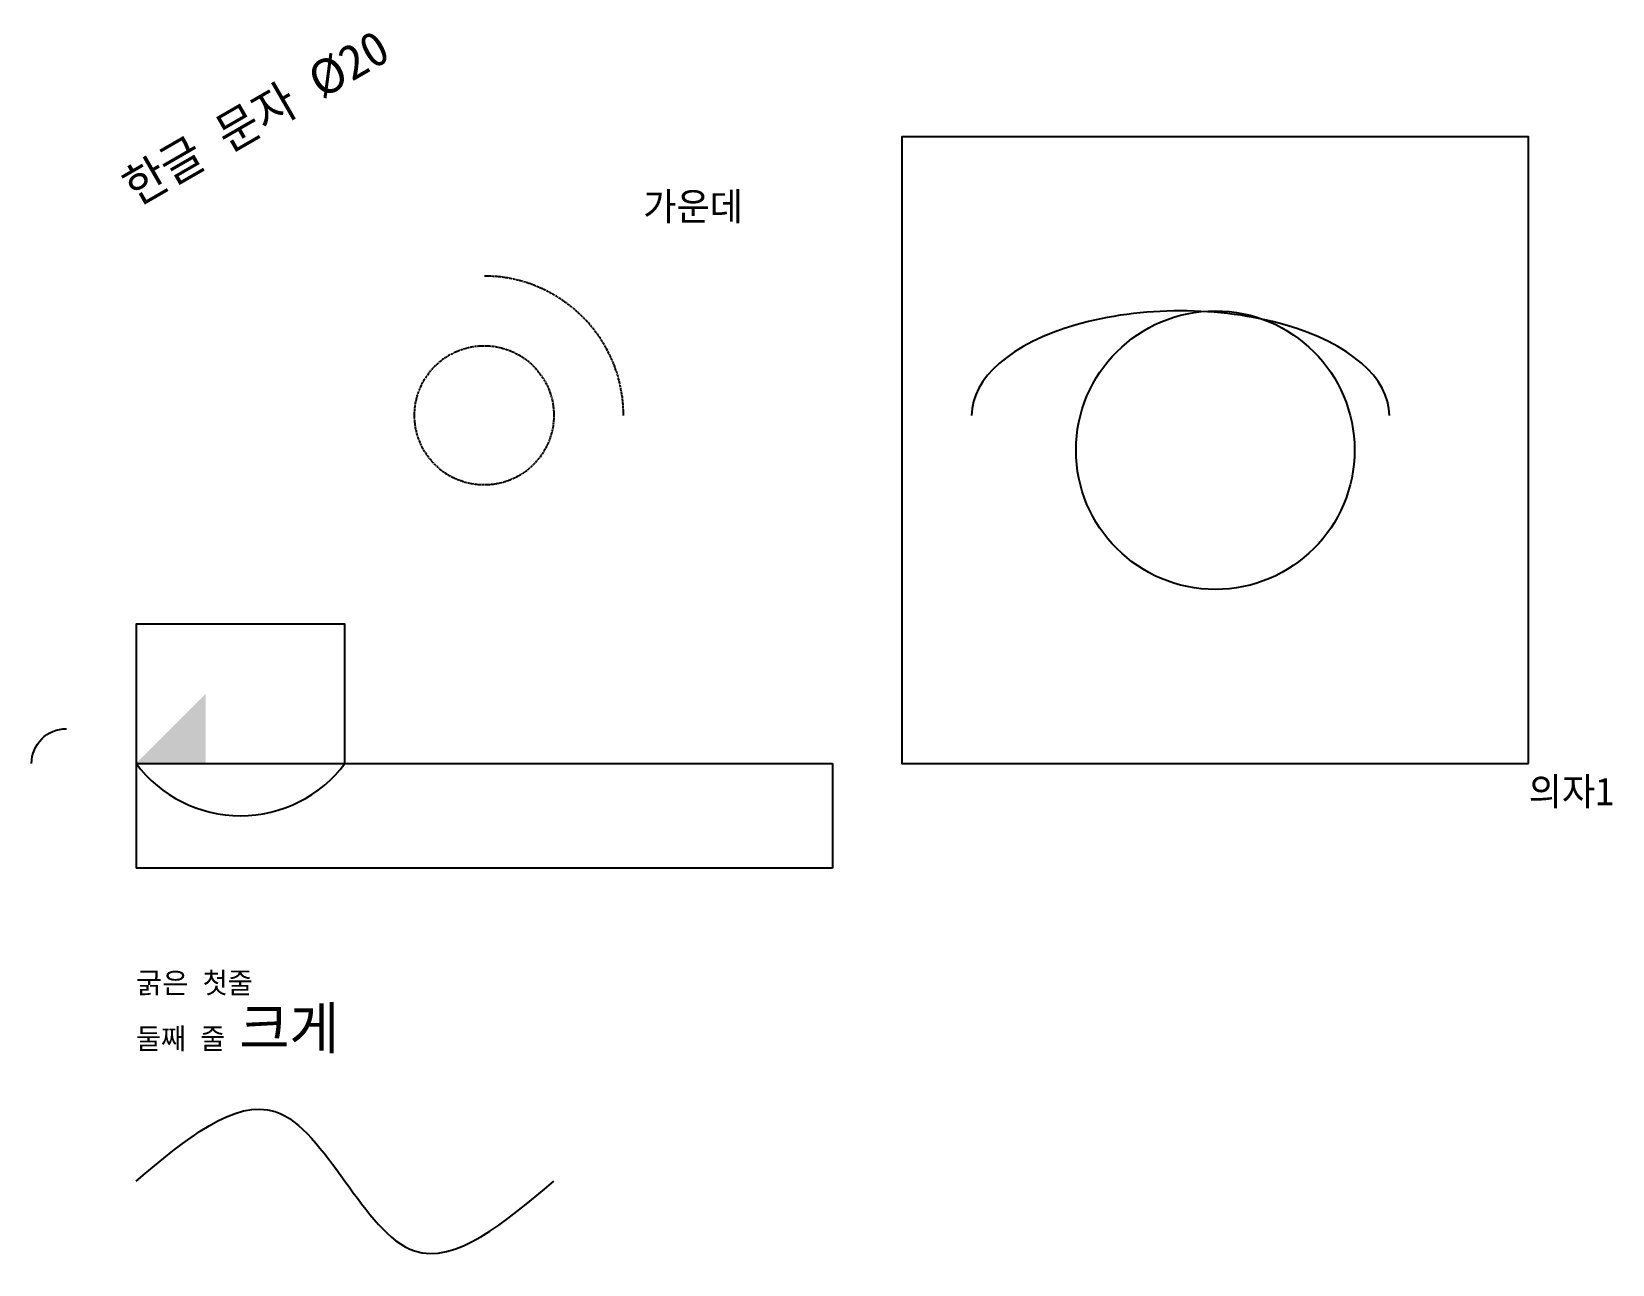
# Model space of a CAD drawing. Header units: metres. Extents: x -150 to 2120, y -719 to 1051.
import ezdxf
from ezdxf.enums import TextEntityAlignment as Align

# ---------------------------------------------------------------- set-up
doc = ezdxf.new("R2010")
doc.units = ezdxf.units.M
doc.linetypes.add('CENTER', pattern=[5.08, 3.175, -0.635, 0.635, -0.635])
doc.layers.add('벽체', color=7, linetype='Continuous')
doc.layers.add('중심선', color=1, linetype='CENTER')
doc.styles.add('OpenSansCondensed-Light', font='OpenSansCondensed-Light.ttf')
doc.dimstyles.new('EZDXF', dxfattribs={"dimtxt": 0.25, "dimasz": 0.175, "dimexe": 0.375, "dimexo": 0.125, "dimgap": 0.1, "dimtad": 1, "dimlfac": 100, "dimzin": 12, "dimdsep": 46, "dimtxsty": 'OpenSansCondensed-Light', "dimblk": 'ARCHTICK', "dimcen": 2.5, "dimazin": 3, "dimtfac": 0.5, "dimtmove": 2, "dimatfit": 3})

# ---------------------------------------------------------------- blocks, each defined once
blk = doc.blocks.new('_ARCHTICK')
at = {"color": 0, "linetype": 'BYBLOCK', "const_width": 0.15}
blk.add_lwpolyline([(-0.5, -0.5), (0.5, 0.5)], dxfattribs=at)
blk = doc.blocks.new('의자')
blk.add_lwpolyline([(0, 0), (450, 0), (450, 450), (0, 450)], close=True)
at = {"color": 0}
blk.add_circle((225, 225), 100, dxfattribs=at)
blk.add_attdef('NO', (0, -60), '', height=40)

msp = doc.modelspace()

# ---------------------------------------------------------------- hatches: boundary and pattern name
msp.add_hatch(color=2).paths.add_polyline_path([(0, 0), (100, 0), (100, 100)])

# ---------------------------------------------------------------- linework, layer by layer
msp.add_lwpolyline([(0, 0, 0.5), (300, 0), (300, 200), (0, 200)], format="xyb", close=True)
at = {"extrusion": (0, 0, -1)}
msp.add_arc((100, 0), 50, 0, 90, dxfattribs=at)
msp.add_ellipse((1500, 500), major_axis=(300, 0), ratio=0.5, start_param=0, end_param=3.1415926536)
msp.add_spline([(0, -600), (200, -500), (400, -700), (600, -600)], degree=3)
at = {"layer": '벽체'}
msp.add_line((0, 0), (1000, 0), dxfattribs=at)
at = {"layer": '중심선'}
msp.add_circle((500, 500), 100, dxfattribs=at)
at = {"layer": '중심선', "color": 5}
msp.add_arc((500, 500), 200, 0, 90, dxfattribs=at)

# ---------------------------------------------------------------- block references
at = {"layer": '벽체', "color": 3}
ref = msp.add_blockref('의자', (2000, 0), dxfattribs=dict(at, xscale=2, yscale=2, rotation=90))
ref.add_attrib('NO', '의자1', (2000, -60), dxfattribs={"height": 40})

# ---------------------------------------------------------------- texts
msp.add_text('가운데', height=40).set_placement((800, 800), align=Align.MIDDLE_CENTER)
at = {"insert": (0, -300), "char_height": 30, "attachment_point": 1}
msp.add_mtext('{\\fArial|b1;굵은} 첫줄\\P둘째 줄 \\H2x;크게', dxfattribs=at)
at = {"layer": '벽체'}
msp.add_text('한글 문자 Ø20', height=50, rotation=30, dxfattribs=at).set_placement((0, 800))

# ---------------------------------------------------------------- dimensions: what is measured, and where the dimension line sits
msp.add_linear_dim(base=(0, -150), p1=(0, 0), p2=(1000, 0), dimstyle='EZDXF').render()

doc.saveas('drawing.dxf')
